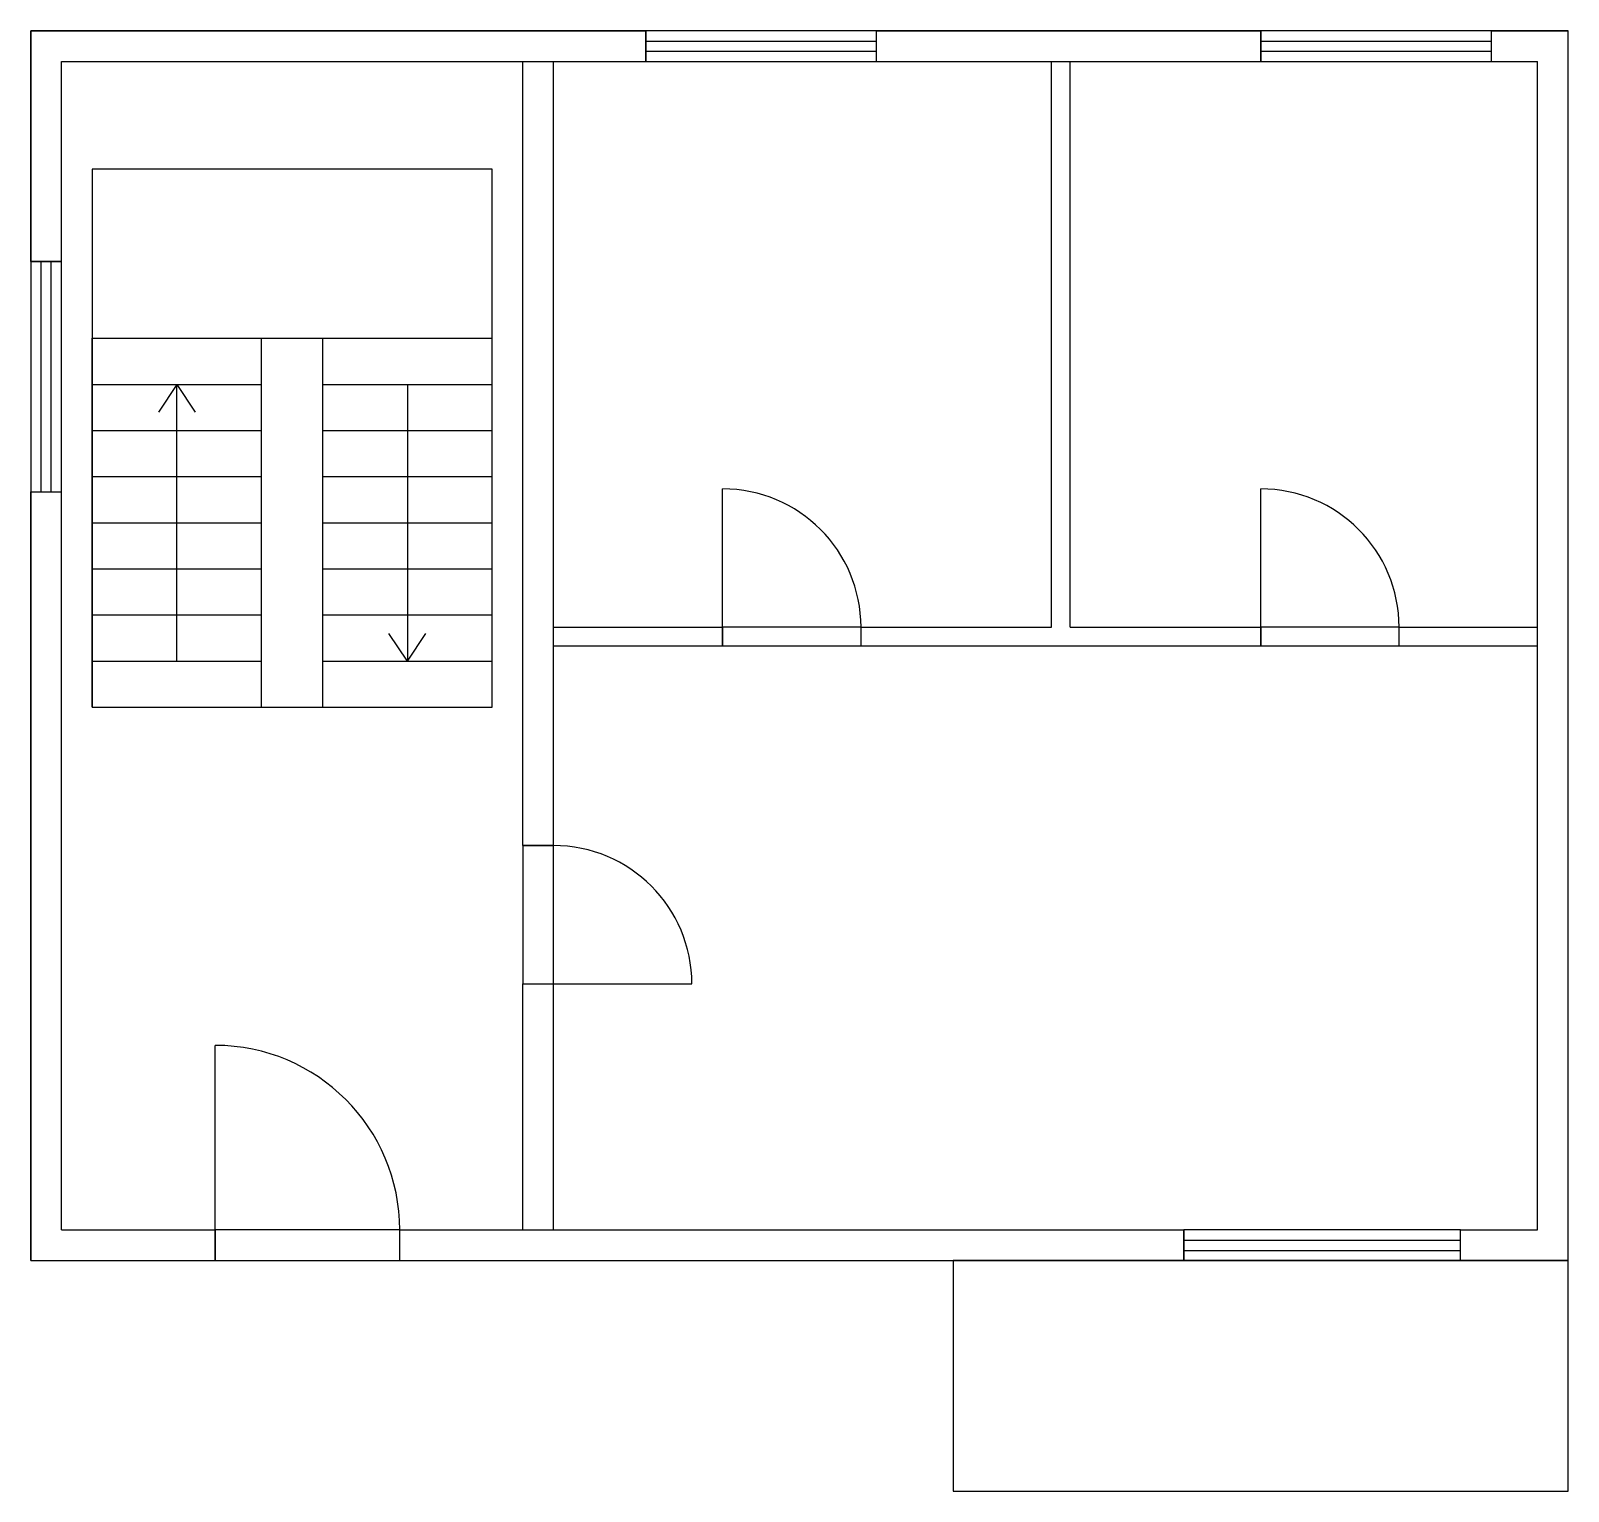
# Model space of a CAD drawing. Header units: millimetres. Extents: x 0 to 10000, y -1500 to 8000.
import ezdxf

# ---------------------------------------------------------------- set-up
doc = ezdxf.new("R2010")
doc.units = ezdxf.units.MM
for name, color, linetype in [('BALCONY', 3, 'Continuous'), ('DOOR_SYMBOL', 30, 'Continuous'), ('SLAB_BOUNDARY', 8, 'Continuous'), ('STAIR_SYMBOL', 5, 'Continuous'), ('VOID', 1, 'Continuous'), ('WALL_EXTERNAL', 7, 'Continuous'), ('WALL_INTERNAL', 8, 'Continuous'), ('WALL_SHARED', 6, 'Continuous'), ('WINDOW_SYMBOL', 4, 'Continuous')]:
    doc.layers.add(name, color=color, linetype=linetype)

msp = doc.modelspace()

# ---------------------------------------------------------------- linework, layer by layer
at = {"layer": 'BALCONY'}
for p, q in [((10000, 0), (6000, 0)), ((6000, 0), (6000, -1500)), ((10000, -1500), (10000, 0)), ((6000, -1500), (10000, -1500))]:
    msp.add_line(p, q, dxfattribs=at)
at = {"layer": 'DOOR_SYMBOL'}
for p, q in [((4500, 4120), (4500, 5020)), ((8000, 4120), (8000, 5020)), ((5400, 4120), (4500, 4120)), ((4500, 4120), (4500, 4000)), ((5400, 4000), (5400, 4120)), ((8900, 4120), (8000, 4120)), ((8000, 4120), (8000, 4000)), ((8900, 4000), (8900, 4120)), ((4500, 4000), (5400, 4000)), ((8000, 4000), (8900, 4000)), ((3400, 2700), (3200, 2700)), ((3200, 2700), (3200, 1800)), ((3400, 1800), (3400, 2700)), ((3200, 1800), (3400, 1800)), ((3400, 1800), (4300, 1800)), ((1200, 200), (1200, 1400)), ((2400, 200), (1200, 200)), ((1200, 200), (1200, 0)), ((2400, 0), (2400, 200)), ((9300, 200), (7500, 200)), ((7500, 200), (7500, 0)), ((9300, 0), (9300, 200)), ((7500, 133), (9300, 133)), ((1200, 0), (2400, 0)), ((7500, 67), (9300, 67)), ((7500, 0), (9300, 0))]:
    msp.add_line(p, q, dxfattribs=at)
for centre, radius in [((4500, 4120), 900), ((8000, 4120), 900), ((3400, 1800), 900), ((1200, 200), 1200)]:
    msp.add_arc(centre, radius, 0, 90, dxfattribs=at)
at = {"layer": 'SLAB_BOUNDARY'}
for p, q in [((10000, 8000), (0, 8000)), ((0, 8000), (0, 0)), ((10000, 0), (10000, 8000)), ((0, 0), (10000, 0))]:
    msp.add_line(p, q, dxfattribs=at)
at = {"layer": 'STAIR_SYMBOL'}
for p, q in [((3000, 7100), (400, 7100)), ((400, 7100), (400, 6000)), ((3000, 6000), (3000, 7100)), ((400, 6000), (3000, 6000)), ((400, 6000), (1500, 6000)), ((400, 3600), (400, 6000)), ((1500, 3600), (1500, 6000)), ((1900, 6000), (3000, 6000)), ((1900, 3600), (1900, 6000)), ((3000, 3600), (3000, 6000)), ((400, 5700), (1500, 5700)), ((950, 5700), (830, 5520)), ((950, 3900), (950, 5700)), ((950, 5700), (1070, 5520)), ((1900, 5700), (3000, 5700)), ((2450, 5700), (2450, 3900)), ((400, 5400), (1500, 5400)), ((1900, 5400), (3000, 5400)), ((400, 5100), (1500, 5100)), ((1900, 5100), (3000, 5100)), ((400, 4800), (1500, 4800)), ((1900, 4800), (3000, 4800)), ((400, 4500), (1500, 4500)), ((1900, 4500), (3000, 4500)), ((400, 4200), (1500, 4200)), ((1900, 4200), (3000, 4200)), ((2450, 3900), (2330, 4080)), ((2450, 3900), (2570, 4080)), ((400, 3900), (1500, 3900)), ((1900, 3900), (3000, 3900)), ((400, 3600), (1500, 3600)), ((1900, 3600), (3000, 3600))]:
    msp.add_line(p, q, dxfattribs=at)
at = {"layer": 'VOID'}
for p, q in [((3000, 7100), (400, 7100)), ((400, 7100), (400, 3600)), ((3000, 3600), (3000, 7100)), ((400, 3600), (3000, 3600))]:
    msp.add_line(p, q, dxfattribs=at)
at = {"layer": 'WALL_EXTERNAL'}
for p, q in [((0, 7800), (0, 8000)), ((0, 8000), (200, 8000)), ((200, 8000), (1200, 8000)), ((1200, 8000), (2400, 8000)), ((2400, 8000), (4000, 8000)), ((4000, 7800), (4000, 8000)), ((5500, 7800), (5500, 8000)), ((5500, 8000), (7500, 8000)), ((7500, 8000), (8000, 8000)), ((8000, 7800), (8000, 8000)), ((9500, 7800), (9500, 8000)), ((9500, 8000), (9800, 8000)), ((9800, 8000), (10000, 8000)), ((10000, 7800), (10000, 8000)), ((0, 6500), (0, 7800)), ((200, 6500), (200, 7800)), ((200, 7800), (1200, 7800)), ((1200, 7800), (2400, 7800)), ((2400, 7800), (4000, 7800)), ((5500, 7800), (7500, 7800)), ((7500, 7800), (8000, 7800)), ((9500, 7800), (9800, 7800)), ((9800, 6500), (9800, 7800)), ((10000, 6500), (10000, 7800)), ((0, 6500), (200, 6500)), ((9800, 5000), (9800, 6500)), ((10000, 5000), (10000, 6500)), ((0, 200), (0, 5000)), ((0, 5000), (200, 5000)), ((200, 200), (200, 5000)), ((9800, 200), (9800, 5000)), ((10000, 200), (10000, 5000)), ((0, 0), (0, 200)), ((200, 200), (1200, 200)), ((1200, 0), (1200, 200)), ((2400, 0), (2400, 200)), ((2400, 200), (4000, 200)), ((4000, 200), (5500, 200)), ((5500, 200), (7500, 200)), ((7500, 0), (7500, 200)), ((9300, 0), (9300, 200)), ((9300, 200), (9500, 200)), ((9500, 200), (9800, 200)), ((10000, 0), (10000, 200)), ((0, 0), (200, 0)), ((200, 0), (1200, 0)), ((2400, 0), (4000, 0)), ((4000, 0), (5500, 0)), ((5500, 0), (7500, 0)), ((9300, 0), (9500, 0)), ((9500, 0), (9800, 0)), ((9800, 0), (10000, 0))]:
    msp.add_line(p, q, dxfattribs=at)
at = {"layer": 'WALL_INTERNAL'}
for p, q in [((6640, 4120), (6640, 7800)), ((6640, 7800), (6760, 7800)), ((6760, 4120), (6760, 7800)), ((3400, 4000), (3400, 4120)), ((3400, 4120), (4500, 4120)), ((4500, 4000), (4500, 4120)), ((5400, 4000), (5400, 4120)), ((5400, 4120), (6640, 4120)), ((6760, 4120), (8000, 4120)), ((8000, 4000), (8000, 4120)), ((8900, 4000), (8900, 4120)), ((8900, 4120), (9800, 4120)), ((9800, 4000), (9800, 4120)), ((3400, 4000), (4500, 4000)), ((5400, 4000), (6640, 4000)), ((6640, 4000), (6760, 4000)), ((6760, 4000), (8000, 4000)), ((8900, 4000), (9800, 4000))]:
    msp.add_line(p, q, dxfattribs=at)
at = {"layer": 'WALL_SHARED'}
for p, q in [((3200, 2700), (3200, 7800)), ((3200, 7800), (3400, 7800)), ((3400, 2700), (3400, 7800)), ((3200, 2700), (3400, 2700)), ((3200, 200), (3200, 1800)), ((3200, 1800), (3400, 1800)), ((3400, 200), (3400, 1800)), ((3200, 200), (3400, 200))]:
    msp.add_line(p, q, dxfattribs=at)
at = {"layer": 'WINDOW_SYMBOL'}
for p, q in [((5500, 8000), (4000, 8000)), ((4000, 8000), (4000, 7800)), ((5500, 7800), (5500, 8000)), ((9500, 8000), (8000, 8000)), ((8000, 8000), (8000, 7800)), ((9500, 7800), (9500, 8000)), ((4000, 7933), (5500, 7933)), ((8000, 7933), (9500, 7933)), ((4000, 7867), (5500, 7867)), ((4000, 7800), (5500, 7800)), ((8000, 7867), (9500, 7867)), ((8000, 7800), (9500, 7800)), ((200, 6500), (0, 6500)), ((0, 6500), (0, 5000)), ((67, 5000), (67, 6500)), ((133, 5000), (133, 6500)), ((200, 5000), (200, 6500)), ((0, 5000), (200, 5000))]:
    msp.add_line(p, q, dxfattribs=at)

doc.saveas('drawing.dxf')
